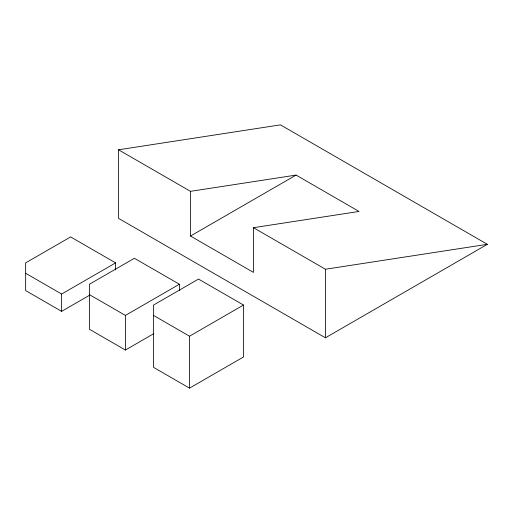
<?xml version="1.0" encoding="UTF-8"?>
<svg xmlns="http://www.w3.org/2000/svg" width="513" height="513" viewBox="0 0 513 513"><rect width="100%" height="100%" fill="white"/><g stroke="black" fill="none" stroke-linecap="round" stroke-linejoin="round"><path stroke-width="0.77" d="M25.65 273.269L61.631 294.045L115.605 262.887L115.605 269.966M190.49 236.038L296.059 175.087L359.029 211.446L253.46 227.695L253.46 272.39L190.49 236.038L190.49 191.343L118.522 149.79L118.522 218.346L325.428 337.804L487.35 244.316L280.451 124.864L118.522 149.79M115.605 262.887L70.627 236.916L25.65 262.887L25.65 290.582L61.631 311.359L89.313 295.379M89.422 294.635L125.409 315.412L179.383 284.247L179.383 290.544M179.383 284.247L134.4 258.283L89.422 284.247L89.422 329.263L125.409 350.033L153.778 333.655M153.541 315.424L189.528 336.201L243.502 305.036L243.502 356.977L189.528 388.136L153.541 367.366L153.541 305.036L198.518 279.072L243.502 305.036M190.49 191.343L296.059 175.087M253.46 227.695L325.428 269.242L487.35 244.316M325.428 269.242L325.428 337.804M189.528 336.201L189.528 388.136M125.409 315.412L125.409 350.033M61.631 294.045L61.631 311.359"/></g></svg>
